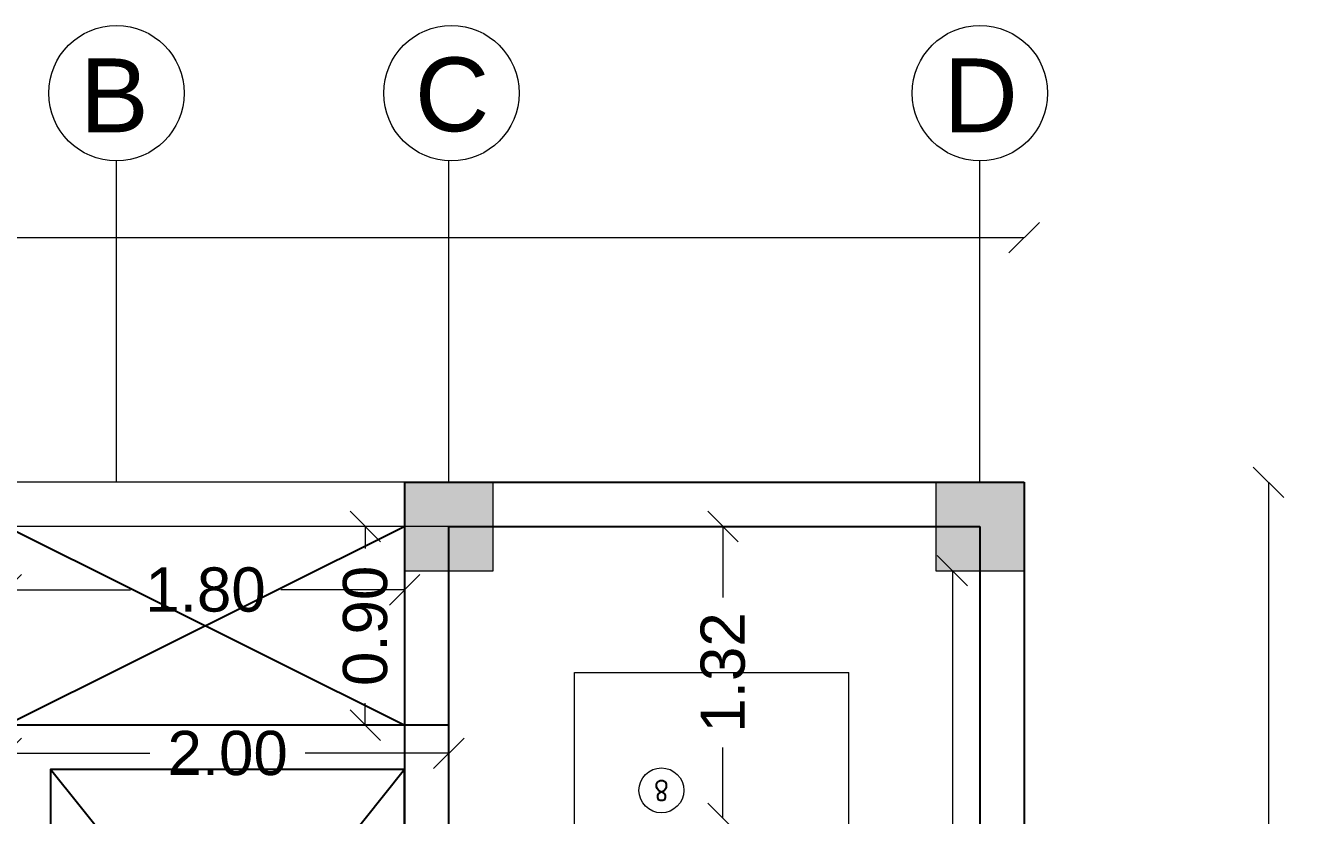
# Model space of a CAD drawing. Header units: metres. Extents: x -355 to 973, y -73 to 238.
# Drawn here: x 709.49 to 715.25, y 229.52 to 233.09 of the extents above; entities that cross this region are included whole.
import ezdxf

# ---------------------------------------------------------------- set-up
doc = ezdxf.new("R2010")
doc.units = ezdxf.units.M
doc.header["$LTSCALE"] = 3
doc.header["$MEASUREMENT"] = 0
doc.linetypes.add('1', pattern=[30, 6, 6, 6, 6, 6])
doc.linetypes.add('ACAD_ISO02W100', pattern=[15, 12, -3])
doc.layers.add('05', color=21, linetype='Continuous', lineweight=5)
doc.layers.add('alaem', color=230, linetype='Continuous', lineweight=5)
doc.layers.add('4', color=4, linetype='ACAD_ISO02W100')
doc.styles.add('Axe', font='romans.shx', dxfattribs={"width": 0.8, "height": 0.26})
doc.styles.get("Standard").update_dxf_attribs({"font": 'arial.ttf'})
doc.dimstyles.new('ahmad', dxfattribs={"dimtxt": 0.2, "dimasz": 0.1375, "dimexe": 0, "dimexo": 0.0625, "dimgap": 0.09, "dimtad": 0, "dimzin": 0, "dimdsep": 46, "dimtxsty": 'Standard', "dimblk": 'OBLIQUE', "dimcen": 0.09, "dimclrd": 245, "dimclrt": 61, "dimadec": 0, "dimazin": 0, "dimtfac": 1, "dimtofl": 0, "dimtmove": 0, "dimatfit": 3, "dimldrblk": 'OBLIQUE', "dimfxl": 0, "dimfxlon": 1, "dimtolj": 1, "dimtzin": 0, "dimlwd": 13, "dimarcsym": 0})

# ---------------------------------------------------------------- blocks, each defined once
blk = doc.blocks.new('_Oblique')
at = {"color": 0, "linetype": 'ByBlock', "lineweight": -2}
blk.add_line((-0.5, -0.5), (0.5, 0.5), dxfattribs=at)
blk = doc.blocks.new('*D407')
at = {"layer": '05', "color": 245, "linetype": '1', "lineweight": 13, "transparency": 16777216}
for p, q in [((715.1139, 231.0225), (715.1139, 218.9513)), ((715.1139, 206.0225), (715.1139, 218.0936))]:
    blk.add_line(p, q, dxfattribs=at)
at = {"layer": 'Defpoints', "color": 0, "linetype": '1', "transparency": 16777216}
for p in [(714.0093, 231.0225), (714.0093, 206.0225), (715.1139, 206.0225)]:
    blk.add_point(p, dxfattribs=at)
at = {"layer": '05', "color": 245, "linetype": '1', "lineweight": 13, "transparency": 16777216, "xscale": 0.1375, "yscale": 0.1375, "zscale": 0.1375}
for p, rotation in [((715.1139, 231.0225), 90), ((715.1139, 206.0225), 270)]:
    blk.add_blockref('_Oblique', p, dxfattribs=dict(at, rotation=rotation))
at = {"layer": '05', "color": 61, "linetype": '1', "transparency": 16777216, "insert": (715.1139, 218.5225), "char_height": 0.2, "attachment_point": 5, "rotation": 90}
blk.add_mtext('\\A1;25.00', dxfattribs=at)
blk = doc.blocks.new('tyhhy')
at = {"layer": '4', "linetype": '1'}
for p, q in [((265.8089, 183.09), (263.8089, 181.49)), ((263.8089, 181.49), (263.8089, 183.09)), ((263.8089, 183.09), (265.8089, 181.49))]:
    blk.add_line(p, q, dxfattribs=at)
for points in [[(266.0089, 183.29), (266.0089, 181.29), (263.6089, 181.29), (263.6089, 183.29)], [(265.8089, 183.09), (265.8089, 181.49), (263.8089, 181.49), (263.8089, 183.09)]]:
    blk.add_lwpolyline(points, close=True, dxfattribs=at)
blk = doc.blocks.new('fghhyh')
at = {"layer": 'alaem', "linetype": '1'}
h = blk.add_hatch(color=256, dxfattribs=at)
h.dxf.hatch_style = 1
h.paths.add_polyline_path([(280.3961, 190.2964), (280.3961, 190.6964), (279.9961, 190.6964), (279.9961, 190.2964)])
blk.add_lwpolyline([(279.9961, 190.6964), (279.9961, 190.2964), (280.3961, 190.2964), (280.3961, 190.6964)], close=True, dxfattribs=at)
blk = doc.blocks.new('*D410')
at = {"color": 245, "lineweight": 13, "transparency": 16777216}
for p, q in [((701.1323, 232.1277), (707.1526, 232.1277)), ((714.0094, 232.1277), (707.9891, 232.1277))]:
    blk.add_line(p, q, dxfattribs=at)
at = {"layer": 'Defpoints', "color": 0, "transparency": 16777216}
for p in [(714.0094, 232.1277), (701.1323, 231.0225), (714.0094, 231.0225)]:
    blk.add_point(p, dxfattribs=at)
at = {"color": 245, "lineweight": 13, "transparency": 16777216, "xscale": 0.1375, "yscale": 0.1375, "zscale": 0.1375, "rotation": 180}
blk.add_blockref('_Oblique', (701.1323, 232.1277), dxfattribs=at)
at = {"color": 245, "lineweight": 13, "transparency": 16777216, "xscale": 0.1375, "yscale": 0.1375, "zscale": 0.1375}
blk.add_blockref('_Oblique', (714.0094, 232.1277), dxfattribs=at)
at = {"color": 61, "transparency": 16777216, "insert": (707.5709, 232.1277), "char_height": 0.2, "attachment_point": 5}
blk.add_mtext('\\A1;12.88', dxfattribs=at)
blk = doc.blocks.new('*D411')
at = {"color": 245, "lineweight": 13, "transparency": 16777216}
for p, q in [((709.4089, 230.5364), (709.9691, 230.5364)), ((711.2094, 230.5364), (710.6491, 230.5364))]:
    blk.add_line(p, q, dxfattribs=at)
at = {"layer": 'Defpoints', "color": 0, "transparency": 16777216}
for p in [(709.4089, 230.5364), (711.2094, 230.5364), (711.2094, 230.5364)]:
    blk.add_point(p, dxfattribs=at)
at = {"color": 245, "lineweight": 13, "transparency": 16777216, "xscale": 0.1375, "yscale": 0.1375, "zscale": 0.1375, "rotation": 180}
blk.add_blockref('_Oblique', (709.4089, 230.5364), dxfattribs=at)
at = {"color": 245, "lineweight": 13, "transparency": 16777216, "xscale": 0.1375, "yscale": 0.1375, "zscale": 0.1375}
blk.add_blockref('_Oblique', (711.2094, 230.5364), dxfattribs=at)
at = {"color": 61, "transparency": 16777216, "insert": (710.3091, 230.5364), "char_height": 0.2, "attachment_point": 5}
blk.add_mtext('\\A1;1.80', dxfattribs=at)
blk = doc.blocks.new('*D412')
at = {"color": 245, "lineweight": 13, "transparency": 16777216}
for p, q in [((709.4089, 229.7975), (710.0577, 229.7975)), ((711.4089, 229.7975), (710.76, 229.7975))]:
    blk.add_line(p, q, dxfattribs=at)
at = {"layer": 'Defpoints', "color": 0, "transparency": 16777216}
for p in [(709.4089, 229.9245), (711.4089, 229.9245), (711.4089, 229.7975)]:
    blk.add_point(p, dxfattribs=at)
at = {"color": 245, "lineweight": 13, "transparency": 16777216, "xscale": 0.1375, "yscale": 0.1375, "zscale": 0.1375, "rotation": 180}
blk.add_blockref('_Oblique', (709.4089, 229.7975), dxfattribs=at)
at = {"color": 245, "lineweight": 13, "transparency": 16777216, "xscale": 0.1375, "yscale": 0.1375, "zscale": 0.1375}
blk.add_blockref('_Oblique', (711.4089, 229.7975), dxfattribs=at)
at = {"color": 61, "transparency": 16777216, "insert": (710.4089, 229.7975), "char_height": 0.2, "attachment_point": 5}
blk.add_mtext('\\A1;2.00', dxfattribs=at)
blk = doc.blocks.new('*D440')
at = {"color": 245, "lineweight": 13, "transparency": 16777216}
for p, q in [((713.6847, 230.6225), (713.6847, 228.7759)), ((713.6847, 226.2225), (713.6847, 228.069))]:
    blk.add_line(p, q, dxfattribs=at)
at = {"layer": 'Defpoints', "color": 0, "transparency": 16777216}
for p in [(713.6094, 230.6225), (713.6096, 226.2225), (713.6847, 226.2225)]:
    blk.add_point(p, dxfattribs=at)
at = {"color": 245, "lineweight": 13, "transparency": 16777216, "xscale": 0.1375, "yscale": 0.1375, "zscale": 0.1375}
for p, rotation in [((713.6847, 230.6225), 90), ((713.6847, 226.2225), 270)]:
    blk.add_blockref('_Oblique', p, dxfattribs=dict(at, rotation=rotation))
at = {"color": 61, "transparency": 16777216, "insert": (713.6847, 228.4225), "char_height": 0.2, "attachment_point": 5, "rotation": 90}
blk.add_mtext('\\A1;4.40', dxfattribs=at)
blk = doc.blocks.new('*D443')
at = {"layer": '4', "color": 245, "lineweight": 13, "transparency": 16777216}
for p, q in [((711.0313, 230.8225), (711.0313, 230.7229)), ((711.0313, 229.9245), (711.0313, 230.0241))]:
    blk.add_line(p, q, dxfattribs=at)
at = {"layer": 'Defpoints', "color": 0, "transparency": 16777216}
for p in [(711.2094, 230.8225), (711.0313, 229.9245), (711.2094, 229.9245)]:
    blk.add_point(p, dxfattribs=at)
at = {"layer": '4', "color": 245, "lineweight": 13, "transparency": 16777216, "xscale": 0.1375, "yscale": 0.1375, "zscale": 0.1375}
for p, rotation in [((711.0313, 230.8225), 90), ((711.0313, 229.9245), 270)]:
    blk.add_blockref('_Oblique', p, dxfattribs=dict(at, rotation=rotation))
at = {"layer": '4', "color": 61, "transparency": 16777216, "insert": (711.0313, 230.3735), "char_height": 0.2, "attachment_point": 5, "rotation": 90}
blk.add_mtext('\\A1;0.90', dxfattribs=at)
blk = doc.blocks.new('*D444')
at = {"layer": '4', "color": 245, "lineweight": 13, "transparency": 16777216}
for p, q in [((712.6479, 230.8225), (712.6479, 230.5024)), ((712.6479, 229.5036), (712.6479, 229.8237))]:
    blk.add_line(p, q, dxfattribs=at)
at = {"layer": 'Defpoints', "color": 0, "transparency": 16777216}
for p in [(712.6094, 230.8225), (712.6479, 230.8225), (712.6094, 229.5036)]:
    blk.add_point(p, dxfattribs=at)
at = {"layer": '4', "color": 245, "lineweight": 13, "transparency": 16777216, "xscale": 0.1375, "yscale": 0.1375, "zscale": 0.1375}
for p, rotation in [((712.6479, 230.8225), 90), ((712.6479, 229.5036), 270)]:
    blk.add_blockref('_Oblique', p, dxfattribs=dict(at, rotation=rotation))
at = {"layer": '4', "color": 61, "transparency": 16777216, "insert": (712.6479, 230.163), "char_height": 0.2, "attachment_point": 5, "rotation": 90}
blk.add_mtext('\\A1;1.32', dxfattribs=at)

msp = doc.modelspace()

# ---------------------------------------------------------------- linework, layer by layer
for p, q in [((709.4089, 230.8225), (711.2094, 229.9245)), ((711.2094, 230.8225), (709.4089, 229.9245)), ((711.2094, 229.9245), (711.2094, 230.8225))]:
    msp.add_line(p, q)
at = {"layer": '05'}
for p, q in [((709.9063, 231.0225), (709.9063, 232.4755)), ((711.4094, 231.0225), (711.4094, 232.4755)), ((713.8094, 231.0225), (713.8094, 232.4755)), ((711.9769, 227.5036), (711.9769, 230.162)), ((711.9769, 230.162), (713.2169, 230.162)), ((713.2169, 227.2587), (713.2169, 230.162))]:
    msp.add_line(p, q, dxfattribs=at)
at = {"layer": '05', "color": 0, "linetype": '1'}
for points in [[(714.0093, 206.1455), (714.0093, 231.0225), (701.1323, 231.0225), (701.1323, 206.1455)], [(713.8093, 206.3455), (713.8093, 230.8225), (701.3323, 230.8225), (701.3323, 206.3455)]]:
    msp.add_lwpolyline(points, close=True, dxfattribs=at)
at = {"layer": '05'}
for centre in [(709.9063, 232.7815), (711.4204, 232.7813), (713.8094, 232.7815)]:
    msp.add_circle(centre, 0.306, dxfattribs=at)
at = {"layer": '4', "linetype": '1'}
for points in [[(714.0094, 231.0225), (714.0094, 225.8225), (711.2094, 225.8225), (711.2094, 231.0225)], [(713.8094, 230.8225), (713.8094, 226.0225), (711.4094, 226.0225), (711.4094, 230.8225)]]:
    msp.add_lwpolyline(points, close=True, dxfattribs=at)
at = {"layer": 'alaem'}
msp.add_circle((712.3698, 229.63), 0.1015, dxfattribs=at)

# ---------------------------------------------------------------- block references
at = {"layer": '4', "linetype": '1', "xscale": -1, "rotation": 270.0000000000032}
msp.add_blockref('tyhhy', (528.1188, -36.0843), dxfattribs=at)
at = {"layer": 'alaem', "linetype": '1'}
for p in [(431.2134, 40.3261), (433.6133, 40.3261), (433.6133, 40.3261), (433.6134, 40.3261)]:
    msp.add_blockref('fghhyh', p, dxfattribs=at)

# ---------------------------------------------------------------- texts
at = {"layer": '05', "char_height": 0.3338, "width": 2.976737, "attachment_point": 7}
for s, insert in [('C', (711.2552, 232.6044)), ('B', (709.7412, 232.6046)), ('D', (713.6443, 232.6046))]:
    msp.add_mtext(s, dxfattribs=dict(at, insert=insert))
at = {"layer": 'alaem', "insert": (712.3698, 229.63), "char_height": 0.0901, "width": 0.116435, "attachment_point": 5, "rotation": 180, "style": 'Axe'}
msp.add_mtext('8', dxfattribs=at)

# ---------------------------------------------------------------- dimensions: what is measured, and where the dimension line sits
for base, p1, p2, picture, middle in [((714.0094, 232.1277), (701.1323, 231.0225), (714.0094, 231.0225), '*D410', (707.5709, 232.1277)), ((711.2094, 230.5364), (709.4089, 230.5364), (711.2094, 230.5364), '*D411', (710.3091, 230.5364)), ((711.4089, 229.7975), (709.4089, 229.9245), (711.4089, 229.9245), '*D412', (710.4089, 229.7975))]:
    dim = msp.add_linear_dim(base=base, p1=p1, p2=p2, dimstyle='ahmad')
    dim.commit()
    dim.dimension.update_dxf_attribs({"geometry": picture, "text_midpoint": middle})
dim = msp.add_linear_dim(base=(713.6847, 226.2225), p1=(713.6094, 230.6225), p2=(713.6096, 226.2225), angle=90, dimstyle='ahmad')
dim.commit()
dim.dimension.update_dxf_attribs({"geometry": '*D440', "text_midpoint": (713.6847, 228.4225)})
at = {"layer": '05', "color": 0, "linetype": '1'}
dim = msp.add_linear_dim(base=(715.1139, 206.0225), p1=(714.0093, 231.0225), p2=(714.0093, 206.0225), angle=90, dimstyle='ahmad', dxfattribs=at)
dim.commit()
dim.dimension.update_dxf_attribs({"geometry": '*D407', "text_midpoint": (715.1139, 218.5225)})
at = {"layer": '4'}
for base, p1, p2, picture, middle in [((711.0313, 229.9245), (711.2094, 230.8225), (711.2094, 229.9245), '*D443', (711.0313, 230.3735)), ((712.6479, 230.8225), (712.6094, 229.5036), (712.6094, 230.8225), '*D444', (712.6479, 230.163))]:
    dim = msp.add_linear_dim(base=base, p1=p1, p2=p2, angle=90, dimstyle='ahmad', dxfattribs=at)
    dim.commit()
    dim.dimension.update_dxf_attribs({"geometry": picture, "text_midpoint": middle})

doc.saveas('drawing.dxf')
